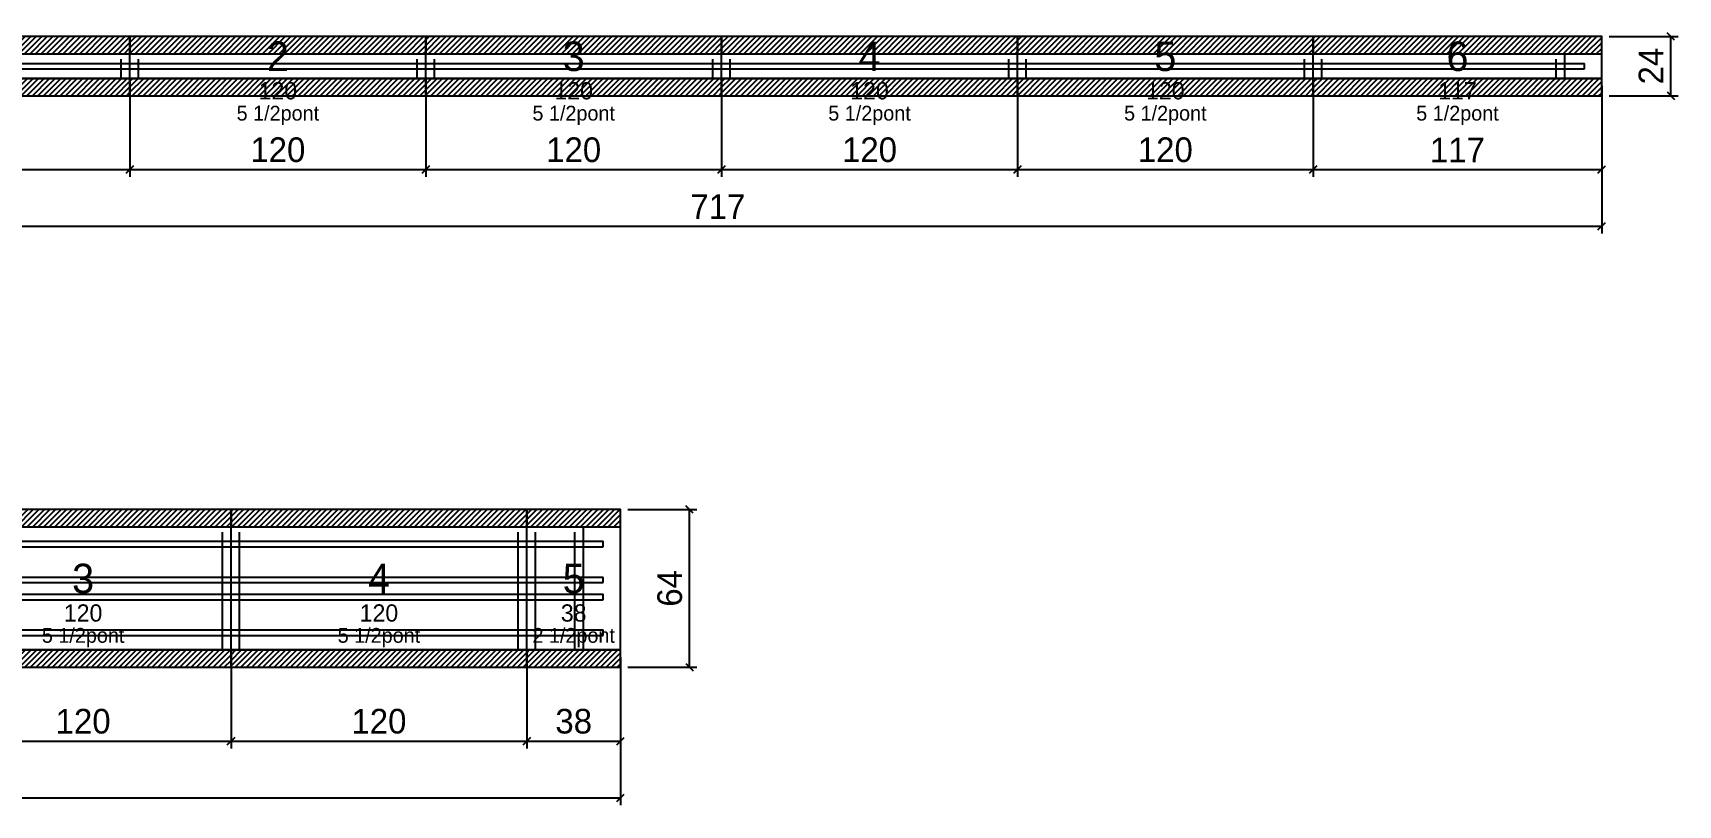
# Model space of a CAD drawing. Extents: x -69 to 3070, y -1018 to 1250.
# Drawn here: x 1041 to 1708, y -305 to 8 of the extents above; entities that cross this region are included whole.
import ezdxf
from ezdxf.enums import TextEntityAlignment as Align

# ---------------------------------------------------------------- set-up
doc = ezdxf.new("R2010")
doc.units = 0
for name, color, linetype in [('5', 5, 'Continuous'), ('COTA', 241, 'Continuous'), ('Painéis', 200, 'Continuous'), ('SARR_2.2x5', 40, 'Continuous'), ('SARR_2.2x7', 40, 'Continuous'), ('SARR_3.5x7', 81, 'Continuous'), ('SCO-___-LAJ', 224, 'Continuous'), ('texto', 7, 'Continuous')]:
    doc.layers.add(name, color=color, linetype=linetype)
doc.dimstyles.new('PAINEL', dxfattribs={"dimtxt": 10, "dimasz": 3, "dimexe": 3, "dimexo": 3, "dimgap": 3, "dimtad": 1, "dimblk": 'OBLIQUE', "dimblk1": 'OBLIQUE', "dimcen": 2.5, "dimclrd": 4, "dimclre": 4, "dimclrt": 240, "dimazin": 3, "dimtfac": 1, "dimtmove": 0, "dimatfit": 3})

# ---------------------------------------------------------------- blocks, each defined once
blk = doc.blocks.new('_OBLIQUE')
at = {"color": 0, "linetype": 'BYBLOCK'}
blk.add_line((-0.5, -0.5), (0.5, 0.5), dxfattribs=at)

msp = doc.modelspace()

# ---------------------------------------------------------------- hatches: boundary and pattern name
at = {"layer": 'COTA'}
h = msp.add_hatch(dxfattribs=at)
h.set_pattern_fill('ANSI31', scale=0.5)
h.paths.add_polyline_path([(960, 0), (1080, 0), (1080, 7), (960, 7)])
h = msp.add_hatch(dxfattribs=at)
h.set_pattern_fill('ANSI31', scale=0.5)
h.paths.add_polyline_path([(1080, 0), (1200, 0), (1200, 7), (1080, 7)])
h = msp.add_hatch(dxfattribs=at)
h.set_pattern_fill('ANSI31', scale=0.5)
h.paths.add_polyline_path([(1200, 0), (1320, 0), (1320, 7), (1200, 7)])
h = msp.add_hatch(dxfattribs=at)
h.set_pattern_fill('ANSI31', scale=0.5)
h.paths.add_polyline_path([(1320, 0), (1440, 0), (1440, 7), (1320, 7)])
h = msp.add_hatch(dxfattribs=at)
h.set_pattern_fill('ANSI31', scale=0.5)
h.paths.add_polyline_path([(1440, 0), (1560, 0), (1560, 7), (1440, 7)])
h = msp.add_hatch(dxfattribs=at)
h.set_pattern_fill('ANSI31', scale=0.5)
h.paths.add_polyline_path([(1560, 0), (1677, 0), (1677, 7), (1560, 7)])
h = msp.add_hatch(dxfattribs=at)
h.set_pattern_fill('ANSI31', scale=0.5)
h.paths.add_polyline_path([(960, -17), (1080, -17), (1080, -10), (960, -10)])
h = msp.add_hatch(dxfattribs=at)
h.set_pattern_fill('ANSI31', scale=0.5)
h.paths.add_polyline_path([(1080, -17), (1200, -17), (1200, -10), (1080, -10)])
h = msp.add_hatch(dxfattribs=at)
h.set_pattern_fill('ANSI31', scale=0.5)
h.paths.add_polyline_path([(1200, -17), (1320, -17), (1320, -10), (1200, -10)])
h = msp.add_hatch(dxfattribs=at)
h.set_pattern_fill('ANSI31', scale=0.5)
h.paths.add_polyline_path([(1320, -17), (1440, -17), (1440, -10), (1320, -10)])
h = msp.add_hatch(dxfattribs=at)
h.set_pattern_fill('ANSI31', scale=0.5)
h.paths.add_polyline_path([(1440, -17), (1560, -17), (1560, -10), (1440, -10)])
h = msp.add_hatch(dxfattribs=at)
h.set_pattern_fill('ANSI31', scale=0.5)
h.paths.add_polyline_path([(1560, -17), (1677, -17), (1677, -10), (1560, -10)])
h = msp.add_hatch(dxfattribs=at)
h.set_pattern_fill('ANSI31', scale=0.5)
h.paths.add_polyline_path([(1001, -192), (1121, -192), (1121, -185), (1001, -185)])
h = msp.add_hatch(dxfattribs=at)
h.set_pattern_fill('ANSI31', scale=0.5)
h.paths.add_polyline_path([(1121, -192), (1241, -192), (1241, -185), (1121, -185)])
h = msp.add_hatch(dxfattribs=at)
h.set_pattern_fill('ANSI31', scale=0.5)
h.paths.add_polyline_path([(1241, -192), (1279, -192), (1279, -185), (1241, -185)])
h = msp.add_hatch(dxfattribs=at)
h.set_pattern_fill('ANSI31', scale=0.5)
h.paths.add_polyline_path([(1001, -249), (1121, -249), (1121, -242), (1001, -242)])
h = msp.add_hatch(dxfattribs=at)
h.set_pattern_fill('ANSI31', scale=0.5)
h.paths.add_polyline_path([(1121, -249), (1241, -249), (1241, -242), (1121, -242)])
h = msp.add_hatch(dxfattribs=at)
h.set_pattern_fill('ANSI31', scale=0.5)
h.paths.add_polyline_path([(1241, -249), (1279, -249), (1279, -242), (1241, -242)])

# ---------------------------------------------------------------- linework, layer by layer
at = {"layer": 'Painéis'}
for p, q in [((960, 0), (1080, 0)), ((1080, -10), (1080, 0)), ((1080, -10), (1080, 0)), ((1080, 0), (1200, 0)), ((1080, -10), (1080, 0)), ((1200, -10), (1200, 0)), ((1200, -10), (1200, 0)), ((1200, 0), (1320, 0)), ((1200, -10), (1200, 0)), ((1320, -10), (1320, 0)), ((1320, -10), (1320, 0)), ((1320, 0), (1440, 0)), ((1320, -10), (1320, 0)), ((1440, -10), (1440, 0)), ((1440, -10), (1440, 0)), ((1440, 0), (1560, 0)), ((1440, -10), (1440, 0)), ((1560, -10), (1560, 0)), ((1560, -10), (1560, 0)), ((1560, 0), (1677, 0)), ((1560, -10), (1560, 0)), ((1677, -10), (1677, 0)), ((960, -10), (1080, -10)), ((1080, -10), (1200, -10)), ((1200, -10), (1320, -10)), ((1320, -10), (1440, -10)), ((1440, -10), (1560, -10)), ((1560, -10), (1677, -10)), ((1001, -192), (1121, -192)), ((1121, -242), (1121, -192)), ((1121, -242), (1121, -192)), ((1121, -192), (1241, -192)), ((1121, -242), (1121, -192)), ((1241, -242), (1241, -192)), ((1241, -242), (1241, -192)), ((1241, -192), (1279, -192)), ((1241, -242), (1241, -192)), ((1279, -242), (1279, -192)), ((1001, -242), (1121, -242)), ((1121, -242), (1241, -242)), ((1241, -242), (1279, -242))]:
    msp.add_line(p, q, dxfattribs=at)
at = {"layer": 'SARR_2.2x5'}
for p, q in [((967, -3.9), (1080, -3.9)), ((967, -6.1), (1080, -6.1)), ((1080, -6.1), (1080, -3.9)), ((1080, -3.9), (1200, -3.9)), ((1080, -6.1), (1080, -3.9)), ((1080, -6.1), (1200, -6.1)), ((1200, -6.1), (1200, -3.9)), ((1200, -3.9), (1320, -3.9)), ((1200, -6.1), (1200, -3.9)), ((1200, -6.1), (1320, -6.1)), ((1320, -6.1), (1320, -3.9)), ((1320, -3.9), (1440, -3.9)), ((1320, -6.1), (1320, -3.9)), ((1320, -6.1), (1440, -6.1)), ((1440, -6.1), (1440, -3.9)), ((1440, -3.9), (1560, -3.9)), ((1440, -6.1), (1440, -3.9)), ((1440, -6.1), (1560, -6.1)), ((1560, -6.1), (1560, -3.9)), ((1560, -3.9), (1670, -3.9)), ((1560, -6.1), (1560, -3.9)), ((1560, -6.1), (1670, -6.1)), ((1670, -6.1), (1670, -3.9))]:
    msp.add_line(p, q, dxfattribs=at)
at = {"layer": 'SARR_2.2x7'}
for p, q in [((1001, -197.9), (1121, -197.9)), ((1001, -200.1), (1121, -200.1)), ((1121, -200.1), (1121, -197.9)), ((1121, -197.9), (1241, -197.9)), ((1121, -200.1), (1121, -197.9)), ((1121, -200.1), (1241, -200.1)), ((1241, -200.1), (1241, -197.9)), ((1241, -197.9), (1272, -197.9)), ((1241, -200.1), (1241, -197.9)), ((1241, -200.1), (1272, -200.1)), ((1272, -200.1), (1272, -197.9)), ((1001, -212.4), (1121, -212.4)), ((1121, -214.6), (1121, -212.4)), ((1121, -212.4), (1241, -212.4)), ((1121, -214.6), (1121, -212.4)), ((1241, -214.6), (1241, -212.4)), ((1241, -212.4), (1272, -212.4)), ((1241, -214.6), (1241, -212.4)), ((1272, -214.6), (1272, -212.4)), ((1001, -214.6), (1121, -214.6)), ((1001, -219.4), (1121, -219.4)), ((1121, -214.6), (1241, -214.6)), ((1121, -221.6), (1121, -219.4)), ((1121, -219.4), (1241, -219.4)), ((1121, -221.6), (1121, -219.4)), ((1241, -214.6), (1272, -214.6)), ((1241, -221.6), (1241, -219.4)), ((1241, -219.4), (1272, -219.4)), ((1241, -221.6), (1241, -219.4)), ((1272, -221.6), (1272, -219.4)), ((1001, -221.6), (1121, -221.6)), ((1121, -221.6), (1241, -221.6)), ((1241, -221.6), (1272, -221.6)), ((1001, -233.9), (1121, -233.9)), ((1001, -236.1), (1121, -236.1)), ((1121, -236.1), (1121, -233.9)), ((1121, -233.9), (1241, -233.9)), ((1121, -236.1), (1121, -233.9)), ((1121, -236.1), (1241, -236.1)), ((1241, -236.1), (1241, -233.9)), ((1241, -233.9), (1272, -233.9)), ((1241, -236.1), (1241, -233.9)), ((1241, -236.1), (1272, -236.1)), ((1272, -236.1), (1272, -233.9))]:
    msp.add_line(p, q, dxfattribs=at)
at = {"layer": 'SARR_3.5x7'}
for p, q in [((1080, -10), (1080, 0)), ((1080, -10), (1080, 0)), ((1200, -10), (1200, 0)), ((1200, -10), (1200, 0)), ((1320, -10), (1320, 0)), ((1320, -10), (1320, 0)), ((1440, -10), (1440, 0)), ((1440, -10), (1440, 0)), ((1560, -10), (1560, 0)), ((1560, -10), (1560, 0)), ((1662, -10), (1662, 0)), ((1076.5, -10), (1076.5, -2.2)), ((1083.5, -10), (1083.5, -2.2)), ((1196.5, -10), (1196.5, -2.2)), ((1203.5, -10), (1203.5, -2.2)), ((1316.5, -10), (1316.5, -2.2)), ((1323.5, -10), (1323.5, -2.2)), ((1436.5, -10), (1436.5, -2.2)), ((1443.5, -10), (1443.5, -2.2)), ((1556.5, -10), (1556.5, -2.2)), ((1563.5, -10), (1563.5, -2.2)), ((1658.5, -10), (1658.5, -2.2)), ((1076.5, -10), (1080, -10)), ((1080, -10), (1083.5, -10)), ((1196.5, -10), (1200, -10)), ((1200, -10), (1203.5, -10)), ((1316.5, -10), (1320, -10)), ((1320, -10), (1323.5, -10)), ((1436.5, -10), (1440, -10)), ((1440, -10), (1443.5, -10)), ((1556.5, -10), (1560, -10)), ((1560, -10), (1563.5, -10)), ((1658.5, -10), (1662, -10)), ((1121, -242), (1121, -192)), ((1121, -242), (1121, -192)), ((1241, -242), (1241, -192)), ((1241, -242), (1241, -192)), ((1264, -242), (1264, -192)), ((1117.5, -242), (1117.5, -194.2)), ((1124.5, -242), (1124.5, -194.2)), ((1237.5, -242), (1237.5, -194.2)), ((1244.5, -242), (1244.5, -194.2)), ((1260.5, -242), (1260.5, -194.2)), ((1117.5, -242), (1121, -242)), ((1121, -242), (1124.5, -242)), ((1237.5, -242), (1241, -242)), ((1241, -242), (1244.5, -242)), ((1260.5, -242), (1264, -242))]:
    msp.add_line(p, q, dxfattribs=at)
at = {"layer": 'SCO-___-LAJ'}
for points in [[(960, 0), (1080, 0), (1080, 7), (960, 7)], [(1080, 0), (1200, 0), (1200, 7), (1080, 7)], [(1200, 0), (1320, 0), (1320, 7), (1200, 7)], [(1320, 0), (1440, 0), (1440, 7), (1320, 7)], [(1440, 0), (1560, 0), (1560, 7), (1440, 7)], [(1560, 0), (1677, 0), (1677, 7), (1560, 7)], [(960, -17), (1080, -17), (1080, -10), (960, -10)], [(1080, -17), (1200, -17), (1200, -10), (1080, -10)], [(1200, -17), (1320, -17), (1320, -10), (1200, -10)], [(1320, -17), (1440, -17), (1440, -10), (1320, -10)], [(1440, -17), (1560, -17), (1560, -10), (1440, -10)], [(1560, -17), (1677, -17), (1677, -10), (1560, -10)], [(1001, -192), (1121, -192), (1121, -185), (1001, -185)], [(1121, -192), (1241, -192), (1241, -185), (1121, -185)], [(1241, -192), (1279, -192), (1279, -185), (1241, -185)], [(1001, -249), (1121, -249), (1121, -242), (1001, -242)], [(1121, -249), (1241, -249), (1241, -242), (1121, -242)], [(1241, -249), (1279, -249), (1279, -242), (1241, -242)]]:
    msp.add_lwpolyline(points, close=True, dxfattribs=at)

# ---------------------------------------------------------------- texts
at = {"layer": '5'}
for s, height, p in [('2', 12, (1140, -1)), ('3', 12, (1260, -1)), ('4', 12, (1380, -1)), ('5', 12, (1500, -1)), ('6', 12, (1618.5, -1)), ('120', 7, (1140, -15)), ('120', 7, (1260, -15)), ('120', 7, (1380, -15)), ('120', 7, (1500, -15)), ('117', 7, (1618.5, -15)), ('3', 12, (1061, -213)), ('4', 12, (1181, -213)), ('5', 12, (1260, -213)), ('120', 7, (1061, -227)), ('120', 7, (1181, -227)), ('38', 7, (1260, -227))]:
    msp.add_text(s, height=height, dxfattribs=at).set_placement(p, align=Align.MIDDLE_CENTER)
at = {"layer": 'texto', "char_height": 6, "attachment_point": 5}
for s, insert in [('5 1/2pont', (1140, -25)), ('5 1/2pont', (1260, -25)), ('5 1/2pont', (1380, -25)), ('5 1/2pont', (1500, -25)), ('5 1/2pont', (1618.5, -25)), ('5 1/2pont', (1061, -237)), ('5 1/2pont', (1181, -237)), ('2 1/2pont', (1260, -237))]:
    msp.add_mtext(s, dxfattribs=dict(at, insert=insert))

# ---------------------------------------------------------------- dimensions: what is measured, and where the dimension line sits
at = {"layer": 'COTA'}
for base, p1, p2 in [((1705, -17), (1677, -17), (1677, 7)), ((1307, -249), (1279, -249), (1279, -185))]:
    msp.add_linear_dim(base=base, p1=p1, p2=p2, angle=90, dimstyle='PAINEL', dxfattribs=at).render()
for base, p1, p2 in [((960, -47), (960, -10), (1080, -10)), ((960, -70), (960, -10), (1677, -10)), ((1080, -47), (1080, -10), (1200, -10)), ((1200, -47), (1200, -10), (1320, -10)), ((1320, -47), (1320, -10), (1440, -10)), ((1440, -47), (1440, -10), (1560, -10)), ((1560, -47), (1560, -10), (1677, -10)), ((761, -302), (761, -242), (1279, -242)), ((1001, -279), (1001, -242), (1121, -242)), ((1121, -279), (1121, -242), (1241, -242)), ((1241, -279), (1241, -242), (1279, -242))]:
    msp.add_linear_dim(base=base, p1=p1, p2=p2, dimstyle='PAINEL', dxfattribs=at).render()

doc.saveas('drawing.dxf')
